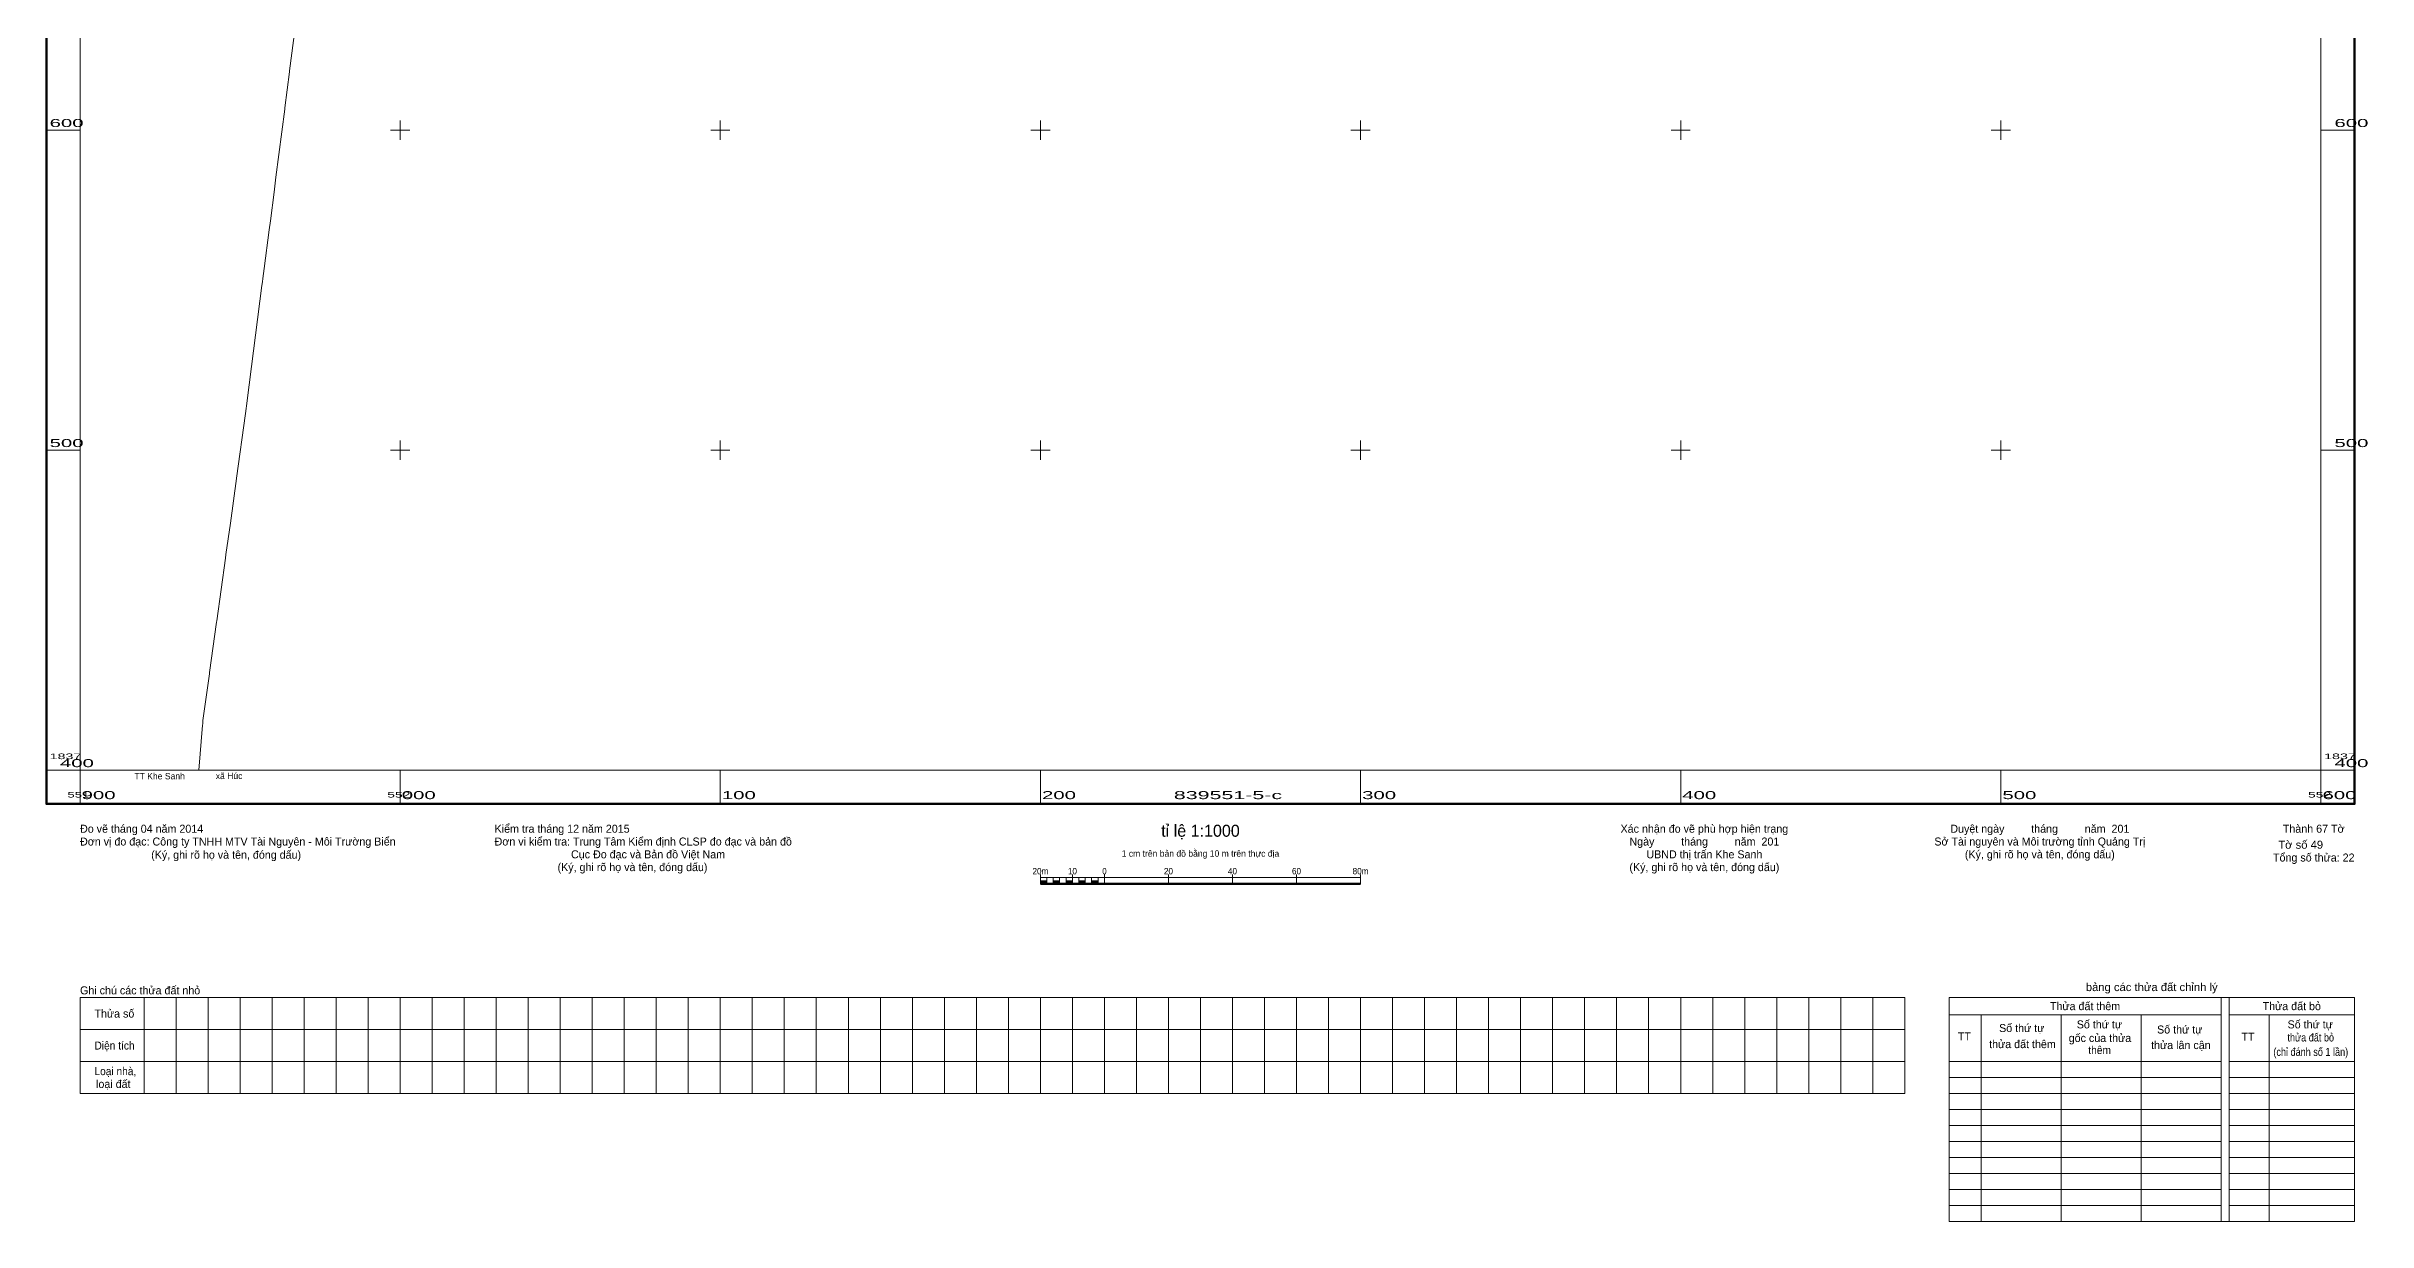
# Model space of a CAD drawing. Header units: metres. Extents: x 551890 to 552618, y 1837259 to 1838146.
# Drawn here: x 551890 to 552615, y 1837259 to 1837626 of the extents above; entities that cross this region are included whole.
import ezdxf
from ezdxf.enums import TextEntityAlignment as Align

# ---------------------------------------------------------------- set-up
doc = ezdxf.new("R2010")
doc.units = ezdxf.units.M
doc.header["$LTSCALE"] = 0.8
doc.layers.add('28', color=7, linetype='Continuous')
doc.layers.add('46', color=7, linetype='Continuous', lineweight=13)
doc.layers.add('63', color=7, linetype='Continuous', lineweight=13)

msp = doc.modelspace()

# ---------------------------------------------------------------- hatches: boundary and pattern name
at = {"layer": '63'}
for points in [[(552200, 1837364.5), (552200, 1837365.5), (552202, 1837365.5), (552202, 1837364.5)], [(552204, 1837364.5), (552204, 1837365.5), (552206, 1837365.5), (552206, 1837364.5)], [(552208, 1837364.5), (552208, 1837365.5), (552210, 1837365.5), (552210, 1837364.5)], [(552212, 1837364.5), (552212, 1837365.5), (552214, 1837365.5), (552214, 1837364.5)], [(552216, 1837364.5), (552216, 1837365.5), (552218, 1837365.5), (552218, 1837364.5)]]:
    msp.add_hatch(color=256, dxfattribs=at).paths.add_polyline_path(points)

# ---------------------------------------------------------------- linework, layer by layer
at = {"layer": '46'}
msp.add_line((551952.22, 1837515.54), (551956.84, 1837551.46), dxfattribs=at)
for points in [[(551963.97, 1837606.95), (551965.43, 1837618.24), (551965.47, 1837618.53), (551968.21, 1837639.87)], [(551959.45, 1837571.72), (551960.59, 1837580.62), (551961.2, 1837585.35), (551963.93, 1837606.61), (551963.97, 1837606.95)], [(551957.53, 1837556.84), (551959.08, 1837568.87), (551959.45, 1837571.72)], [(551956.84, 1837551.46), (551956.99, 1837552.67), (551957.12, 1837553.67), (551957.53, 1837556.84)], [(551948.9, 1837491.3), (551951.71, 1837511.52), (551952.21, 1837515.45)], [(551946.96, 1837477.27), (551948.88, 1837491.13), (551948.9, 1837491.3)], [(551945.43, 1837466.27), (551945.59, 1837467.39), (551946.96, 1837477.27)], [(551940.44, 1837430.19), (551940.49, 1837430.58), (551942.67, 1837446.34), (551942.71, 1837446.66), (551945.43, 1837466.27)], [(551938.32, 1837414.5), (551938.41, 1837415.61), (551940.44, 1837430.19)], [(551937.14, 1837400), (551938.29, 1837414.09), (551938.32, 1837414.5)]]:
    msp.add_lwpolyline(points, dxfattribs=at)
at = {"layer": '63'}
for p, q in [((552000, 1837597), (552000, 1837603)), ((552100, 1837597), (552100, 1837603)), ((552200, 1837597), (552200, 1837603)), ((552300, 1837597), (552300, 1837603)), ((552400, 1837597), (552400, 1837603)), ((552500, 1837597), (552500, 1837603)), ((551900, 1837600), (551889.5, 1837600)), ((551997, 1837600), (552003, 1837600)), ((552097, 1837600), (552103, 1837600)), ((552197, 1837600), (552203, 1837600)), ((552297, 1837600), (552303, 1837600)), ((552397, 1837600), (552403, 1837600)), ((552497, 1837600), (552503, 1837600)), ((552600, 1837600), (552610.5, 1837600)), ((551900, 1837500), (551889.5, 1837500)), ((551997, 1837500), (552003, 1837500)), ((552000, 1837497), (552000, 1837503)), ((552097, 1837500), (552103, 1837500)), ((552100, 1837497), (552100, 1837503)), ((552197, 1837500), (552203, 1837500)), ((552200, 1837497), (552200, 1837503)), ((552297, 1837500), (552303, 1837500)), ((552300, 1837497), (552300, 1837503)), ((552397, 1837500), (552403, 1837500)), ((552400, 1837497), (552400, 1837503)), ((552497, 1837500), (552503, 1837500)), ((552500, 1837497), (552500, 1837503)), ((552600, 1837500), (552610.5, 1837500)), ((551900, 1837400), (551889.5, 1837400)), ((551900, 1837400), (551900, 1837389.5)), ((552000, 1837400), (552000, 1837389.5)), ((552100, 1837400), (552100, 1837389.5)), ((552200, 1837400), (552200, 1837389.5)), ((552300, 1837400), (552300, 1837389.5)), ((552400, 1837400), (552400, 1837389.5)), ((552500, 1837400), (552500, 1837389.5)), ((552600, 1837400), (552600, 1837389.5)), ((552600, 1837400), (552610.5, 1837400)), ((552200, 1837364.5), (552200, 1837367.5)), ((552200, 1837366.5), (552300, 1837366.5)), ((552202, 1837364.5), (552202, 1837366.5)), ((552204, 1837364.5), (552204, 1837366.5)), ((552206, 1837364.5), (552206, 1837366.5)), ((552208, 1837364.5), (552208, 1837366.5)), ((552210, 1837364.5), (552210, 1837367.5)), ((552210, 1837364.5), (552210, 1837366.5)), ((552212, 1837364.5), (552212, 1837366.5)), ((552214, 1837364.5), (552214, 1837366.5)), ((552216, 1837364.5), (552216, 1837366.5)), ((552218, 1837364.5), (552218, 1837366.5)), ((552220, 1837364.5), (552220, 1837367.5)), ((552240, 1837364.5), (552240, 1837367.5)), ((552260, 1837364.5), (552260, 1837367.5)), ((552280, 1837364.5), (552280, 1837367.5)), ((552300, 1837364.5), (552300, 1837367.5)), ((551920, 1837329), (551920, 1837299)), ((551930, 1837329), (551930, 1837299)), ((551940, 1837329), (551940, 1837299)), ((551950, 1837329), (551950, 1837299)), ((551960, 1837329), (551960, 1837299)), ((551970, 1837329), (551970, 1837299)), ((551980, 1837329), (551980, 1837299)), ((551990, 1837329), (551990, 1837299)), ((552000, 1837329), (552000, 1837299)), ((552010, 1837329), (552010, 1837299)), ((552020, 1837329), (552020, 1837299)), ((552030, 1837329), (552030, 1837299)), ((552040, 1837329), (552040, 1837299)), ((552050, 1837329), (552050, 1837299)), ((552060, 1837329), (552060, 1837299)), ((552070, 1837329), (552070, 1837299)), ((552080, 1837329), (552080, 1837299)), ((552090, 1837329), (552090, 1837299)), ((552100, 1837329), (552100, 1837299)), ((552110, 1837329), (552110, 1837299)), ((552120, 1837329), (552120, 1837299)), ((552130, 1837329), (552130, 1837299)), ((552140, 1837329), (552140, 1837299)), ((552150, 1837329), (552150, 1837299)), ((552160, 1837329), (552160, 1837299)), ((552170, 1837329), (552170, 1837299)), ((552180, 1837329), (552180, 1837299)), ((552190, 1837329), (552190, 1837299)), ((552200, 1837329), (552200, 1837299)), ((552210, 1837329), (552210, 1837299)), ((552220, 1837329), (552220, 1837299)), ((552230, 1837329), (552230, 1837299)), ((552240, 1837329), (552240, 1837299)), ((552250, 1837329), (552250, 1837299)), ((552260, 1837329), (552260, 1837299)), ((552270, 1837329), (552270, 1837299)), ((552280, 1837329), (552280, 1837299)), ((552290, 1837329), (552290, 1837299)), ((552300, 1837329), (552300, 1837299)), ((552310, 1837329), (552310, 1837299)), ((552320, 1837329), (552320, 1837299)), ((552330, 1837329), (552330, 1837299)), ((552340, 1837329), (552340, 1837299)), ((552350, 1837329), (552350, 1837299)), ((552360, 1837329), (552360, 1837299)), ((552370, 1837329), (552370, 1837299)), ((552380, 1837329), (552380, 1837299)), ((552390, 1837329), (552390, 1837299)), ((552400, 1837329), (552400, 1837299)), ((552410, 1837329), (552410, 1837299)), ((552420, 1837329), (552420, 1837299)), ((552430, 1837329), (552430, 1837299)), ((552440, 1837329), (552440, 1837299)), ((552450, 1837329), (552450, 1837299)), ((552460, 1837329), (552460, 1837299)), ((552470, 1837329), (552470, 1837299)), ((552483.84, 1837329), (552610.5, 1837329)), ((552483.84, 1837329), (552483.84, 1837259)), ((552568.84, 1837329), (552568.84, 1837259)), ((552571.34, 1837329), (552571.34, 1837259)), ((552610.5, 1837329), (552610.5, 1837259)), ((551900, 1837319), (552470, 1837319)), ((552483.84, 1837323.63), (552568.84, 1837323.63)), ((552493.84, 1837323.63), (552493.84, 1837259)), ((552518.84, 1837323.63), (552518.84, 1837259)), ((552543.84, 1837323.63), (552543.84, 1837259)), ((552571.34, 1837323.63), (552610.5, 1837323.63)), ((552583.84, 1837323.63), (552583.84, 1837259)), ((551900, 1837309), (552470, 1837309)), ((552483.84, 1837309), (552568.84, 1837309)), ((552483.84, 1837304), (552568.84, 1837304)), ((552571.34, 1837309), (552610.5, 1837309)), ((552571.34, 1837304), (552610.5, 1837304)), ((552483.84, 1837299), (552568.84, 1837299)), ((552571.34, 1837299), (552610.5, 1837299)), ((552483.84, 1837294), (552568.84, 1837294)), ((552483.84, 1837289), (552568.84, 1837289)), ((552571.34, 1837294), (552610.5, 1837294)), ((552571.34, 1837289), (552610.5, 1837289)), ((552483.84, 1837284), (552568.84, 1837284)), ((552571.34, 1837284), (552610.5, 1837284)), ((552483.84, 1837279), (552568.84, 1837279)), ((552610.5, 1837279), (552571.34, 1837279)), ((552483.84, 1837274), (552568.84, 1837274)), ((552483.84, 1837269), (552568.84, 1837269)), ((552571.34, 1837274), (552610.5, 1837274)), ((552610.5, 1837269), (552571.34, 1837269)), ((552483.84, 1837264), (552568.84, 1837264)), ((552571.34, 1837264), (552610.5, 1837264)), ((552483.84, 1837259), (552568.84, 1837259)), ((552568.84, 1837259), (552571.34, 1837259)), ((552610.5, 1837259), (552571.34, 1837259))]:
    msp.add_line(p, q, dxfattribs=at)
at = {"layer": '63', "lineweight": 53}
msp.add_line((552200, 1837364.5), (552300, 1837364.5), dxfattribs=at)
at = {"layer": '63', "lineweight": 158}
msp.add_lwpolyline([(551889.5, 1838110.5), (552610.5, 1838110.5), (552610.5, 1837389.5), (551889.5, 1837389.5)], close=True, dxfattribs=at)
at = {"layer": '63'}
for points in [[(551900, 1838100), (552600, 1838100), (552600, 1837400), (551900, 1837400)], [(552200, 1837364.5), (552200, 1837365.5), (552202, 1837365.5), (552202, 1837364.5)], [(552204, 1837364.5), (552204, 1837365.5), (552206, 1837365.5), (552206, 1837364.5)], [(552208, 1837364.5), (552208, 1837365.5), (552210, 1837365.5), (552210, 1837364.5)], [(552212, 1837364.5), (552212, 1837365.5), (552214, 1837365.5), (552214, 1837364.5)], [(552216, 1837364.5), (552216, 1837365.5), (552218, 1837365.5), (552218, 1837364.5)]]:
    msp.add_lwpolyline(points, close=True, dxfattribs=at)
msp.add_lwpolyline([(552470, 1837299), (551900, 1837299), (551900, 1837329), (552470, 1837329)], dxfattribs=at)

# ---------------------------------------------------------------- texts
at = {"layer": '28'}
msp.add_text('TT Khe Sanh             xã Húc', height=2, rotation=0.245, dxfattribs=at).set_placement((551933.856, 1837397.211), align=Align.CENTER)
at = {"layer": '63'}
for s, height, width, p in [('600', 2.5, 1.9, (551890.5, 1837601)), ('500', 2.5, 1.9, (551890.5, 1837501)), ('1837', 1.75, 1.9, (551890.5, 1837403.5)), ('1837', 1.75, 1.9, (552601, 1837403.5)), ('900', 2.5, 1.9, (551900.5, 1837391)), ('000', 2.5, 1.9, (552000.5, 1837391)), ('100', 2.5, 1.9, (552100.5, 1837391)), ('200', 2.5, 1.9, (552200.5, 1837391)), ('300', 2.5, 1.9, (552300.5, 1837391)), ('400', 2.5, 1.9, (552400.5, 1837391)), ('500', 2.5, 1.9, (552500.5, 1837391)), ('600', 2.5, 1.9, (552600.5, 1837391)), ('Diện tích', 2.5, 0.95, (551904.5, 1837312.75)), ('Loại nhà,', 2.5, 0.95, (551904.5, 1837304.75))]:
    msp.add_text(s, height=height, dxfattribs=dict(at, width=width)).set_placement(p)
for s, height, width, p in [('600', 2.5, 1.9, (552614.82, 1837601)), ('500', 2.5, 1.9, (552614.82, 1837501)), ('400', 2.5, 1.9, (551904.32, 1837401)), ('400', 2.5, 1.9, (552614.82, 1837401)), ('551', 1.75, 1.75, (551902.9, 1837391.5)), ('552', 1.75, 1.85, (552003.19, 1837391.5)), ('552', 1.75, 1.85, (552603.19, 1837391.5)), ('Tờ số 49', 2.5, 1.05, (552600.68, 1837375.5))]:
    msp.add_text(s, height=height, dxfattribs=dict(at, width=width)).set_placement(p, align=Align.RIGHT)
for s, height, width, p in [('839551-5-c', 2.5, 2, (552258.59, 1837391)), ('20m', 2, 0.95, (552200, 1837367.5)), ('10', 2, 0.95, (552209.995, 1837367.5)), ('0', 2, 0.9, (552220, 1837367.5)), ('20', 2, 0.95, (552239.995, 1837367.5)), ('40', 2, 0.95, (552259.995, 1837367.5)), ('60', 2, 0.95, (552279.995, 1837367.5)), ('80m', 2, 0.95, (552300, 1837367.5)), ('bảng các thửa đất chỉnh lý', 2.5, 1.05, (552547.145, 1837331.02)), ('thửa đất bỏ', 2.5, 0.85, (552596.82, 1837315.28)), ('thêm', 2.5, 0.95, (552530.875, 1837311.34)), ('(chỉ đánh số 1 lần)', 2.5, 0.85, (552596.83, 1837310.77))]:
    msp.add_text(s, height=height, dxfattribs=dict(at, width=width)).set_placement(p, align=Align.CENTER)
for s, p in [('Đo vẽ tháng 04 năm 2014', (551900, 1837380.5)), ('Kiểm tra tháng 12 năm 2015', (552029.5, 1837380.5)), ('Đơn vị đo đạc: Công ty TNHH MTV Tài Nguyên - Môi Trường Biển', (551900, 1837376.5)), ('Đơn vi kiểm tra: Trung Tâm Kiểm định CLSP đo đạc và bản đồ', (552029.5, 1837376.5)), ('(Ký, ghi rõ họ và tên, đóng dấu)', (552049.16, 1837368.5)), ('Cục Đo đạc và Bản đồ Việt Nam', (552053.37, 1837372.5)), ('Ghi chú các thửa đất nhỏ', (551900, 1837330)), ('Thửa số', (551904.5, 1837322.75)), ('loại đất', (551905, 1837300.75))]:
    msp.add_text(s, height=2.5, dxfattribs=at).set_placement(p)
for s, height, p in [('tỉ lệ 1:1000', 3.75, (552250, 1837379.25)), ('Xác nhận đo vẽ phù hợp hiện trạng', 2.5, (552407.405, 1837380.5)), ('Duyệt ngày         tháng         năm  201', 2.5, (552512.195, 1837380.5)), ('Ngày         tháng         năm  201', 2.5, (552407.405, 1837376.5)), ('Sở Tài nguyên và Môi trường tỉnh Quảng Trị', 2.5, (552512.185, 1837376.5)), ('(Ký, ghi rõ họ và tên, đóng dấu)', 2.5, (551945.64, 1837372.38)), ('1 cm trên bản đồ bằng 10 m trên thực địa', 2, (552249.995, 1837373)), ('(Ký, ghi rõ họ và tên, đóng dấu)', 2.5, (552407.4, 1837368.5)), ('UBND thị trấn Khe Sanh', 2.5, (552407.405, 1837372.5)), ('(Ký, ghi rõ họ và tên, đóng dấu)', 2.5, (552512.19, 1837372.5)), ('Thửa đất thêm', 2.5, (552526.32, 1837325.06)), ('Thửa đất bỏ', 2.5, (552590.895, 1837325.06)), ('TT', 2.5, (552488.63, 1837315.64)), ('Số thứ tự', 2.5, (552506.54, 1837318.22)), ('gốc của thửa', 2.5, (552530.975, 1837315.11)), ('Số thứ tự', 2.5, (552530.8, 1837319.36)), ('Số thứ tự', 2.5, (552555.89, 1837317.76)), ('TT', 2.5, (552577.23, 1837315.52)), ('Số thứ tự', 2.5, (552596.65, 1837319.36)), ('thửa đất thêm', 2.5, (552506.765, 1837313.2)), ('thửa lân cận', 2.5, (552556.25, 1837312.9))]:
    msp.add_text(s, height=height, dxfattribs=at).set_placement(p, align=Align.CENTER)
for s, p in [('Thành 67 Tờ', (552607.39, 1837380.5)), ('Tổng số thửa: 22', (552610.5, 1837371.5))]:
    msp.add_text(s, height=2.5, dxfattribs=at).set_placement(p, align=Align.RIGHT)

doc.saveas('drawing.dxf')
